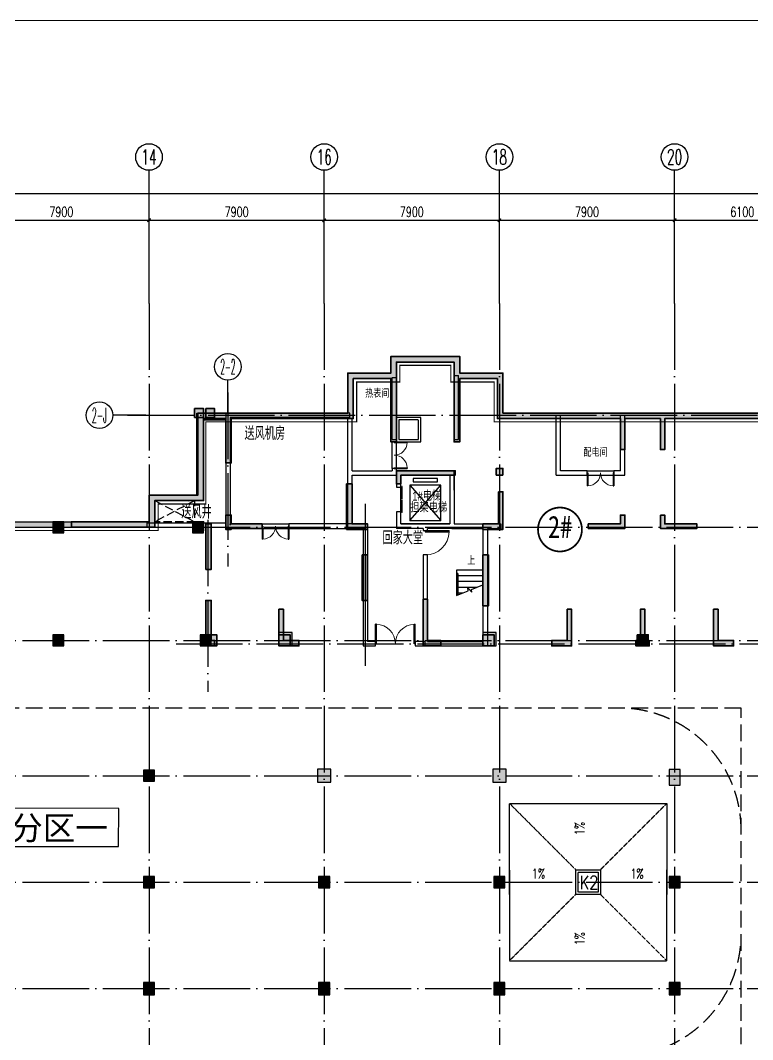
# Model space of a CAD drawing. Extents: x 290727 to 13733020, y 1731457 to 3643100.
# Drawn here: x 553212 to 586229, y 1834724 to 1880676 of the extents above; entities that cross this region are included whole.
import ezdxf
from ezdxf.enums import TextEntityAlignment as Align

# ---------------------------------------------------------------- set-up
doc = ezdxf.new("R2010")
doc.units = 0
doc.header["$LTSCALE"] = 10
for name, pattern in [('ACAD_ISO05W100', [33, 24, -3, 0, -3, 0, -3]), ('DASH', [0.35, 0.25, -0.1]), ('DOTE', [2.42, 2, -0.2, 0.02, -0.2])]:
    doc.linetypes.add(name, pattern=pattern)
doc.layers.get('0').update_dxf_attribs({"linetype": 'CONTINUOUS'})
for name, color, linetype in [('-A-车行道路', 8, 'CONTINUOUS'), ('A-FUR-空调', 181, 'CONTINUOUS'), ('AXIS', 3, 'CONTINUOUS'), ('AXIS_TEXT', 7, 'CONTINUOUS'), ('COLUMN', 9, 'CONTINUOUS'), ('DIM_SYMB', 3, 'CONTINUOUS'), ('DOTE', 8, 'DOTE'), ('EVTR', 2, 'CONTINUOUS'), ('PUB_HATCH', 8, 'CONTINUOUS'), ('PUB_TEXT', 7, 'CONTINUOUS'), ('STAIR', 2, 'CONTINUOUS'), ('WALL', 255, 'CONTINUOUS'), ('WINDOW', 4, 'CONTINUOUS'), ('主楼楼号', 6, 'CONTINUOUS'), ('主楼轴线', 8, 'CONTINUOUS'), ('作业图', 4, 'CONTINUOUS'), ('房间名称', 7, 'CONTINUOUS'), ('文字', 4, 'CONTINUOUS'), ('防火分区示意线', 4, 'CONTINUOUS'), ('防火分区线', 7, 'CONTINUOUS'), ('防火分区面积', 7, 'CONTINUOUS'), ('集水坑', 181, 'DASH'), ('风井', 211, 'CONTINUOUS')]:
    doc.layers.add(name, color=color, linetype=linetype)
for name, color, linetype, lineweight in [('_0', 7, 'CONTINUOUS', 15), ('用地红线', 1, 'CONTINUOUS', 13), ('砼墙', 8, 'CONTINUOUS', 35)]:
    doc.layers.add(name, color=color, linetype=linetype, lineweight=lineweight)
doc.layers.add('DIM_MODI', color=6, linetype='CONTINUOUS', plot=False)
doc.layers.get('0').off()
doc.styles.add('-黑体', font='simhei.ttf')
doc.styles.add('_HZTXT', font='simplex.shx', dxfattribs={"width": 0.8, "bigfont": 'HZTXT.shx'})
doc.styles.add('_TCH_AXIS', font='COMPLEX', dxfattribs={"bigfont": 'GBCBIG'})
doc.styles.add('_TCH_DIM', font='SIMPLEX', dxfattribs={"bigfont": 'GBCBIG'})
doc.styles.add('_TCH_DIM_T3', font='SIMPLEX', dxfattribs={"width": 0.705882, "bigfont": 'GBCBIG'})
doc.styles.add('COMPLEX', font='COMPLEX')
doc.styles.add('HNSJY', font='HNSJY-07', dxfattribs={"width": 0.8, "bigfont": 'HNSJY-HZ'})
doc.styles.add('黑体', font='simhei.ttf', dxfattribs={"width": 0.7})
doc.dimstyles.new('_TCH_ARCH&&150', dxfattribs={"dimtxt": 446.25, "dimasz": 150, "dimexe": 375, "dimexo": 450, "dimgap": 150, "dimtad": 1, "dimdec": 0, "dimzin": 0, "dimdsep": 46, "dimtxsty": '_TCH_DIM_T3', "dimblk": 'ARCHTICK', "dimcen": 0.09, "dimclrt": 7, "dimazin": 2, "dimtfac": 1, "dimtdec": 0, "dimtix": 1, "dimtmove": 2, "dimatfit": 3, "dimfxl": 1, "dimtolj": 1, "dimtzin": 0, "dimarcsym": 0})

# ---------------------------------------------------------------- blocks, each defined once
blk = doc.blocks.new('_AXISO')
blk.add_circle((0, 0), 0.5)
at = {"layer": 'AXIS_TEXT', "style": 'COMPLEX', "width": 1.041667}
blk.add_attdef('A', text='', height=0.56, dxfattribs=at).set_placement((-0.25, -0.28), (0.25, -0.28), align=Align.FIT)
blk = doc.blocks.new('_ArchTick')
at = {"color": 0, "linetype": 'ByBlock', "const_width": 0.4}
blk.add_lwpolyline([(-0.5, -0.5), (0.5, 0.5)], dxfattribs=at)
blk = doc.blocks.new('*D135')
at = {"layer": 'AXIS', "color": 0, "linetype": 'Continuous', "lineweight": -2, "transparency": 16777216}
for p, q in [((16384, 127685), (16384, 132560)), ((235384, 127685), (235384, 132560)), ((16384, 132185), (235384, 132185))]:
    blk.add_line(p, q, dxfattribs=at)
at = {"layer": 'AXIS', "color": 0, "linetype": 'Continuous', "lineweight": -2, "transparency": 16777216, "xscale": 150, "yscale": 150, "zscale": 150, "rotation": 180}
blk.add_blockref('_ArchTick', (16384, 132185), dxfattribs=at)
at = {"layer": 'AXIS', "color": 0, "linetype": 'Continuous', "lineweight": -2, "transparency": 16777216, "xscale": 150, "yscale": 150, "zscale": 150}
blk.add_blockref('_ArchTick', (235384, 132185), dxfattribs=at)
at = {"layer": 'AXIS', "color": 7, "linetype": 'Continuous', "transparency": 16777216, "insert": (125884, 132559), "char_height": 446.2, "attachment_point": 5, "style": '_TCH_DIM_T3'}
blk.add_mtext('\\A1;219000', dxfattribs=at)
blk = doc.blocks.new('*D144')
at = {"layer": 'AXIS', "color": 0, "linetype": 'Continuous', "lineweight": -2, "transparency": 16777216}
for p, q in [((66184, 127685), (66184, 131360)), ((66184, 130985), (74084, 130985)), ((74084, 127685), (74084, 131360))]:
    blk.add_line(p, q, dxfattribs=at)
at = {"layer": 'AXIS', "color": 0, "linetype": 'Continuous', "lineweight": -2, "transparency": 16777216, "xscale": 150, "yscale": 150, "zscale": 150, "rotation": 180}
blk.add_blockref('_ArchTick', (66184, 130985), dxfattribs=at)
at = {"layer": 'AXIS', "color": 0, "linetype": 'Continuous', "lineweight": -2, "transparency": 16777216, "xscale": 150, "yscale": 150, "zscale": 150}
blk.add_blockref('_ArchTick', (74084, 130985), dxfattribs=at)
at = {"layer": 'AXIS', "color": 7, "linetype": 'Continuous', "transparency": 16777216, "insert": (70134, 131359), "char_height": 446.2, "attachment_point": 5, "style": '_TCH_DIM_T3'}
blk.add_mtext('\\A1;7900', dxfattribs=at)
blk = doc.blocks.new('*D145')
at = {"layer": 'AXIS', "color": 0, "linetype": 'Continuous', "lineweight": -2, "transparency": 16777216}
for p, q in [((74084, 127685), (74084, 131360)), ((74084, 130985), (81984, 130985)), ((81984, 127685), (81984, 131360))]:
    blk.add_line(p, q, dxfattribs=at)
at = {"layer": 'AXIS', "color": 0, "linetype": 'Continuous', "lineweight": -2, "transparency": 16777216, "xscale": 150, "yscale": 150, "zscale": 150, "rotation": 180}
blk.add_blockref('_ArchTick', (74084, 130985), dxfattribs=at)
at = {"layer": 'AXIS', "color": 0, "linetype": 'Continuous', "lineweight": -2, "transparency": 16777216, "xscale": 150, "yscale": 150, "zscale": 150}
blk.add_blockref('_ArchTick', (81984, 130985), dxfattribs=at)
at = {"layer": 'AXIS', "color": 7, "linetype": 'Continuous', "transparency": 16777216, "insert": (78034, 131359), "char_height": 446.2, "attachment_point": 5, "style": '_TCH_DIM_T3'}
blk.add_mtext('\\A1;7900', dxfattribs=at)
blk = doc.blocks.new('*D146')
at = {"layer": 'AXIS', "color": 0, "linetype": 'Continuous', "lineweight": -2, "transparency": 16777216}
for p, q in [((81984, 127685), (81984, 131360)), ((81984, 130985), (89884, 130985)), ((89884, 127685), (89884, 131360))]:
    blk.add_line(p, q, dxfattribs=at)
at = {"layer": 'AXIS', "color": 0, "linetype": 'Continuous', "lineweight": -2, "transparency": 16777216, "xscale": 150, "yscale": 150, "zscale": 150, "rotation": 180}
blk.add_blockref('_ArchTick', (81984, 130985), dxfattribs=at)
at = {"layer": 'AXIS', "color": 0, "linetype": 'Continuous', "lineweight": -2, "transparency": 16777216, "xscale": 150, "yscale": 150, "zscale": 150}
blk.add_blockref('_ArchTick', (89884, 130985), dxfattribs=at)
at = {"layer": 'AXIS', "color": 7, "linetype": 'Continuous', "transparency": 16777216, "insert": (85934, 131359), "char_height": 446.2, "attachment_point": 5, "style": '_TCH_DIM_T3'}
blk.add_mtext('\\A1;7900', dxfattribs=at)
blk = doc.blocks.new('*D147')
at = {"layer": 'AXIS', "color": 0, "linetype": 'Continuous', "lineweight": -2, "transparency": 16777216}
for p, q in [((89884, 127685), (89884, 131360)), ((89884, 130985), (97784, 130985)), ((97784, 127685), (97784, 131360))]:
    blk.add_line(p, q, dxfattribs=at)
at = {"layer": 'AXIS', "color": 0, "linetype": 'Continuous', "lineweight": -2, "transparency": 16777216, "xscale": 150, "yscale": 150, "zscale": 150, "rotation": 180}
blk.add_blockref('_ArchTick', (89884, 130985), dxfattribs=at)
at = {"layer": 'AXIS', "color": 0, "linetype": 'Continuous', "lineweight": -2, "transparency": 16777216, "xscale": 150, "yscale": 150, "zscale": 150}
blk.add_blockref('_ArchTick', (97784, 130985), dxfattribs=at)
at = {"layer": 'AXIS', "color": 7, "linetype": 'Continuous', "transparency": 16777216, "insert": (93834, 131359), "char_height": 446.2, "attachment_point": 5, "style": '_TCH_DIM_T3'}
blk.add_mtext('\\A1;7900', dxfattribs=at)
blk = doc.blocks.new('*D148')
at = {"layer": 'AXIS', "color": 0, "linetype": 'Continuous', "lineweight": -2, "transparency": 16777216}
for p, q in [((97784, 127685), (97784, 131360)), ((97784, 130985), (103884, 130985)), ((103884, 127685), (103884, 131360))]:
    blk.add_line(p, q, dxfattribs=at)
at = {"layer": 'AXIS', "color": 0, "linetype": 'Continuous', "lineweight": -2, "transparency": 16777216, "xscale": 150, "yscale": 150, "zscale": 150, "rotation": 180}
blk.add_blockref('_ArchTick', (97784, 130985), dxfattribs=at)
at = {"layer": 'AXIS', "color": 0, "linetype": 'Continuous', "lineweight": -2, "transparency": 16777216, "xscale": 150, "yscale": 150, "zscale": 150}
blk.add_blockref('_ArchTick', (103884, 130985), dxfattribs=at)
at = {"layer": 'AXIS', "color": 7, "linetype": 'Continuous', "transparency": 16777216, "insert": (100834, 131359), "char_height": 446.2, "attachment_point": 5, "style": '_TCH_DIM_T3'}
blk.add_mtext('\\A1;6100', dxfattribs=at)
blk = doc.blocks.new('A$C47EE32D5')
at = {"layer": '集水坑'}
for p, q in [((0, 7100), (3000, 4100)), ((4100, 4100), (7100, 7100)), ((0, 0), (3000, 3000)), ((4100, 3000), (7100, 0))]:
    blk.add_line(p, q, dxfattribs=at)
for points in [[(0, 3000), (0, 7100), (7100, 7100), (7100, 3000)], [(0, 4100), (0, 0), (7100, 0), (7100, 4100)]]:
    blk.add_lwpolyline(points, dxfattribs=at)
at = {"layer": '集水坑', "linetype": 'ByBlock'}
blk.add_lwpolyline([(3000, 4100), (4100, 4100), (4100, 3000), (3000, 3000)], close=True, dxfattribs=at)
at = {"layer": '集水坑', "linetype": 'DASH'}
blk.add_lwpolyline([(3100, 4000), (4000, 4000), (4000, 3100), (3100, 3100)], close=True, dxfattribs=at)
at = {"layer": 'PUB_TEXT', "style": '_TCH_DIM', "width": 0.705882}
for p in [(3392, 5669), (3392, 703)]:
    blk.add_text('1%%%', height=446.2, rotation=90, dxfattribs=at).set_placement(p)
for p in [(1012, 3708), (5456, 3708)]:
    blk.add_text('1%%%', height=446.2, dxfattribs=at).set_placement(p)
at = {"layer": '集水坑', "style": '_HZTXT', "width": 0.8}
blk.add_text('K2', height=600, dxfattribs=at).set_placement((3170, 3237))
blk = doc.blocks.new('$DorLib2D$00000001')
for p, q in [((0.45, 0.975), (0.5, 0.975)), ((0.45, 0), (0.45, 0.975)), ((0.5, 0), (0.5, 0.975)), ((0.5, 0), (0.45, 0))]:
    blk.add_line(p, q)
at = {"lineweight": 13}
blk.add_arc((0.475, 0), 0.975, 91.4693, 180, dxfattribs=at)
blk = doc.blocks.new('$DorLib2D$00000002')
for p, q in [((-0.5, 0), (-0.5, 0.4875)), ((-0.475, 0.4875), (-0.5, 0.4875)), ((-0.475, 0), (-0.475, 0.4875)), ((0.475, 0), (0.475, 0.4875)), ((0.475, 0.4875), (0.5, 0.4875)), ((0.5, 0), (0.5, 0.4875)), ((-0.5, 0), (-0.475, 0)), ((0.5, 0), (0.475, 0))]:
    blk.add_line(p, q)
at = {"lineweight": 13}
for centre, start, end in [((-0.4875, 0), 0, 88.53072), ((0.4875, 0), 91.46928, 180)]:
    blk.add_arc(centre, 0.4875, start, end, dxfattribs=at)
blk = doc.blocks.new('$DorLib2D$00000127')
at = {"color": 0, "linetype": 'Continuous'}
for p, q in [((-0.033, 0.795, -93.75), (-0.533, 0.795, -93.75)), ((-0.533, 0.795, -93.75), (-0.533, 0.69, -93.75)), ((-0.033, 0.69, -93.75), (-0.533, 0.69, -93.75)), ((0.5, 0.5, -93.75), (-0.5, 0.5, -93.75)), ((-0.033, 0.795, -93.75), (-0.033, 0.69, -93.75)), ((0.033, 0.795, -93.75), (0.033, 0.69, -93.75)), ((0.533, 0.795, -93.75), (0.033, 0.795, -93.75)), ((0.533, 0.69, -93.75), (0.033, 0.69, -93.75)), ((0.533, 0.795, -93.75), (0.533, 0.69, -93.75))]:
    blk.add_line(p, q, dxfattribs=at)
blk = doc.blocks.new('A$C26CF02E8')
at = {"layer": '用地红线', "color": 1, "linetype": 'ACAD_ISO05W100', "ltscale": 0.1}
blk.add_lwpolyline([(15026, 140864), (243102, 140866), (258103, 125865), (258104, 39), (205527, 36), (8170, 25), (26, 25), (26, 10201), (25, 125862)], close=True, dxfattribs=at)
at = {"layer": '风井', "linetype": 'DASH', "ltscale": 150}
for p, q in [((68722, 119214), (70522, 118264)), ((70522, 119213), (68722, 118264))]:
    blk.add_line(p, q, dxfattribs=at)
at = {"layer": '风井', "linetype": 'DASH', "ltscale": 150, "flags": 128}
blk.add_lwpolyline([(68722, 118264), (68722, 119214), (70522, 119213), (70522, 118264)], close=True, dxfattribs=at)
blk = doc.blocks.new('_FZH')
blk.add_lwpolyline([(-0.5, -0.5), (0.5, -0.5), (0.5, 0.5), (-0.5, 0.5)], close=True)
at = {"layer": 'PUB_HATCH'}
blk.add_solid([(-0.5, -0.5), (0.5, -0.5), (-0.5, 0.5), (0.5, 0.5)], dxfattribs=at)
blk = doc.blocks.new('A$C55C93FC2')
at = {"layer": 'AXIS', "linetype": 'Continuous'}
for p, q in [((74084.1, 127235.5), (74084.1, 133235.5)), ((81984.1, 127235.5), (81984.1, 133235.5)), ((89884.1, 127235.5), (89884.1, 133235.5)), ((97784.1, 127235.5), (97784.1, 133235.5))]:
    blk.add_line(p, q, dxfattribs=at)
at = {"layer": 'DOTE', "linetype": 'DOTE', "ltscale": 150}
for p, q in [((74084.1, 127235.5), (74084.1, 52513.6)), ((81984.1, 127235.5), (81984.1, 52513.6)), ((89884.1, 127235.5), (89884.1, 52513.6)), ((97784.1, 127235.5), (97784.1, 52513.6)), ((10299.5, 117142.4), (107472.3, 117142.4)), ((10299.5, 112042.4), (252290.8, 112042.4)), ((10299.5, 105942.4), (252290.8, 105942.4)), ((10299.5, 101142.4), (107472.3, 101142.4)), ((10299.5, 96342.4), (107472.3, 96342.4))]:
    blk.add_line(p, q, dxfattribs=at)
at = {"layer": 'AXIS', "linetype": 'Continuous'}
ref = blk.add_blockref('_AXISO', (74084.1, 133835.5), dxfattribs=dict(at, xscale=1200, yscale=1200, zscale=1200))
ref.add_attrib('A', '14', dxfattribs={"layer": 'AXIS_TEXT', "linetype": 'Continuous', "height": 678.82, "style": '_TCH_AXIS', "width": 0.677419}).set_placement((73744.7, 133496.1), (74423.5, 133496.1), align=Align.FIT)
ref = blk.add_blockref('_AXISO', (81984.1, 133835.5), dxfattribs=dict(at, xscale=1200, yscale=1200, zscale=1200))
ref.add_attrib('A', '16', dxfattribs={"layer": 'AXIS_TEXT', "linetype": 'Continuous', "height": 678.82, "style": '_TCH_AXIS', "width": 0.724138}).set_placement((81644.7, 133496.1), (82323.5, 133496.1), align=Align.FIT)
ref = blk.add_blockref('_AXISO', (89884.1, 133835.5), dxfattribs=dict(at, xscale=1200, yscale=1200, zscale=1200))
ref.add_attrib('A', '18', dxfattribs={"layer": 'AXIS_TEXT', "linetype": 'Continuous', "height": 678.82, "style": '_TCH_AXIS', "width": 0.724138}).set_placement((89544.7, 133496.1), (90223.5, 133496.1), align=Align.FIT)
ref = blk.add_blockref('_AXISO', (97784.1, 133835.5), dxfattribs=dict(at, xscale=1200, yscale=1200, zscale=1200))
ref.add_attrib('A', '20', dxfattribs={"layer": 'AXIS_TEXT', "linetype": 'Continuous', "height": 678.82, "style": '_TCH_AXIS', "width": 0.617647}).set_placement((97444.7, 133496.1), (98123.5, 133496.1), align=Align.FIT)
for p1, p2, distance, picture, middle in [((16384.1, 127235.5), (235384.4, 127235.5), 4950, '*D135', (125884.3, 132558.6)), ((66184.1, 127235.5), (74084.1, 127235.5), 3750, '*D144', (70134.1, 131358.6)), ((74084.1, 127235.5), (81984.1, 127235.5), 3750, '*D145', (78034.1, 131358.6)), ((81984.1, 127235.5), (89884.1, 127235.5), 3750, '*D146', (85934.1, 131358.6)), ((89884.1, 127235.5), (97784.1, 127235.5), 3750, '*D147', (93834.1, 131358.6)), ((97784.1, 127235.5), (103884.1, 127235.5), 3750, '*D148', (100834.1, 131358.6))]:
    dim = blk.add_aligned_dim(p1=p1, p2=p2, distance=distance, dimstyle='_TCH_ARCH&&150', dxfattribs=at)
    dim.commit()
    dim.dimension.update_dxf_attribs({"geometry": picture, "text_midpoint": middle})
blk = doc.blocks.new('车库建筑作业图')
at = {"layer": '_0'}
h = blk.add_hatch(color=8, dxfattribs=at)
h.dxf.hatch_style = 1
h.paths.add_polyline_path([(600970, 2238230), (595870, 2238230), (595870, 2238480), (597470, 2238480), (597470, 2239880), (597670, 2239880), (597670, 2238480), (600720, 2238480), (600720, 2243480), (599820, 2243480), (599820, 2243530), (598420, 2243530), (598420, 2243730), (599820, 2243730), (599820, 2248480), (594320, 2248480), (594320, 2250280), (592620, 2250280), (592620, 2247430), (592370, 2247430), (592370, 2251030), (589770, 2251030), (589770, 2247430), (589520, 2247430), (589520, 2250280), (587820, 2250280), (587820, 2248480), (582270, 2248480), (582270, 2247080), (582070, 2247080), (582070, 2248480), (580470, 2248480), (580470, 2247080), (580270, 2247080), (580270, 2248480), (574720, 2248480), (574720, 2250280), (573020, 2250280), (573020, 2247430), (572770, 2247430), (572770, 2251030), (570170, 2251030), (570170, 2247430), (569920, 2247430), (569920, 2250280), (568220, 2250280), (568220, 2248480), (562720, 2248480), (562720, 2246480), (562470, 2246480), (562470, 2248480), (561470, 2248480), (561470, 2244780), (559270, 2244780), (559270, 2243580), (555511, 2243580), (555511, 2243830), (559020, 2243830), (559020, 2245030), (561220, 2245030), (561220, 2248730), (567970, 2248730), (567970, 2250530), (569920, 2250530), (569920, 2251280), (573020, 2251280), (573020, 2250530), (574970, 2250530), (574970, 2248730), (587570, 2248730), (587570, 2250530), (589520, 2250530), (589520, 2251280), (592620, 2251280), (592620, 2250530), (594570, 2250530), (594570, 2248730), (600070, 2248730), (600070, 2243730), (600970, 2243730)])
h = blk.add_hatch(color=8, dxfattribs=at)
h.dxf.hatch_style = 1
h.paths.add_polyline_path([(561570, 2248930), (561570, 2248530), (561970, 2248530), (561970, 2248930)])
h.paths.add_polyline_path([(561070, 2248930), (561070, 2248530), (561470, 2248530), (561470, 2248930)])
h.paths.add_polyline_path([(562720, 2243530), (564120, 2243530), (564120, 2243730), (562720, 2243730), (562720, 2244130), (562470, 2244130), (562470, 2243480), (562720, 2243480)])
h.paths.add_polyline_path([(561570, 2241680), (561570, 2243730), (561820, 2243730), (561820, 2241680)])
h.paths.add_polyline_path([(561070, 2243830), (561070, 2243430), (561470, 2243430), (561470, 2243830)])
h.paths.add_polyline_path([(564870, 2239880), (565070, 2239880), (565070, 2238480), (565770, 2238480), (565770, 2238230), (564870, 2238230)])
h.paths.add_polyline_path([(561970, 2238230), (561570, 2238230), (561570, 2240280), (561820, 2240280), (561820, 2238480), (561970, 2238480)])
h.paths.add_polyline_path([(577870, 2239880), (578070, 2239880), (578070, 2238230), (577170, 2238230), (577170, 2238480), (577870, 2238480)])
h.paths.add_polyline_path([(574070, 2242330), (574320, 2242330), (574320, 2240030), (574070, 2240030)])
h.paths.add_polyline_path([(568620, 2242330), (568870, 2242330), (568870, 2240280), (568620, 2240280)])
h.paths.add_polyline_path([(570370, 2245530), (570170, 2245530), (570170, 2246130), (572820, 2246130), (572820, 2245930), (572570, 2245930), (572570, 2245930), (570370, 2245930)])
h.paths.add_polyline_path([(571370, 2240330), (571570, 2240330), (571570, 2238480), (572170, 2238480), (572170, 2238230), (571370, 2238230)])
h.paths.add_polyline_path([(567920, 2245530), (568170, 2245530), (568170, 2243730), (568870, 2243730), (568870, 2243480), (567920, 2243480)])
h.paths.add_polyline_path([(574770, 2245180), (574970, 2245180), (574970, 2243480), (574070, 2243480), (574070, 2243730), (574770, 2243730)])
h.paths.add_polyline_path([(578820, 2243530), (578820, 2243730), (580270, 2243730), (580270, 2244130), (580470, 2244130), (580470, 2243530)])
h.paths.add_polyline_path([(581570, 2238480), (581570, 2238230), (580970, 2238230), (580970, 2238480), (581170, 2238480), (581170, 2239880), (581370, 2239880), (581370, 2238480)])
h.paths.add_polyline_path([(584470, 2239880), (584670, 2239880), (584670, 2238480), (585368, 2238480), (585368, 2238230), (584470, 2238230)])
h.paths.add_polyline_path([(588220, 2242330), (588470, 2242330), (588470, 2240030), (588220, 2240030)])
h.paths.add_polyline_path([(582070, 2244130), (582270, 2244130), (582270, 2243730), (583720, 2243730), (583720, 2243530), (582070, 2243530)])
h.paths.add_polyline_path([(592370, 2245530), (592170, 2245530), (592170, 2245930), (589970, 2245930), (589970, 2245930), (589720, 2245930), (589720, 2246130), (592370, 2246130)])
h.paths.add_polyline_path([(590970, 2240330), (591170, 2240330), (591170, 2238230), (590370, 2238230), (590370, 2238480), (590970, 2238480)])
h.paths.add_polyline_path([(587570, 2245180), (587770, 2245180), (587770, 2243730), (588470, 2243730), (588470, 2243480), (587570, 2243480)])
h.paths.add_polyline_path([(587870, 2245930), (587870, 2246230), (587570, 2246230), (587570, 2245930)])
h.paths.add_polyline_path([(574970, 2245930), (574970, 2246230), (574670, 2246230), (574670, 2245930)])
h.paths.add_polyline_path([(593670, 2242330), (593920, 2242330), (593920, 2240280), (593670, 2240280)])
h.paths.add_polyline_path([(594370, 2245530), (594620, 2245530), (594620, 2243480), (593670, 2243480), (593670, 2243730), (594370, 2243730)])
h = blk.add_hatch(color=256, dxfattribs=at)
h.dxf.hatch_style = 1
h.paths.add_polyline_path([(561570, 2238730), (561570, 2238230), (562070, 2238230), (562070, 2238730)])
h.paths.add_polyline_path([(564870, 2238730), (564870, 2238230), (565370, 2238230), (565370, 2238730)])
h.paths.add_polyline_path([(574070, 2238730), (574070, 2238230), (574570, 2238230), (574570, 2238730)])
h.paths.add_polyline_path([(581020, 2238730), (581020, 2238230), (581520, 2238230), (581520, 2238730)])
h.paths.add_polyline_path([(587970, 2238730), (587970, 2238230), (588470, 2238230), (588470, 2238730)])
at = {"layer": 'PUB_HATCH', "linetype": 'Continuous'}
for points in [[(561470, 2248430), (561220, 2248730), (561220, 2245030), (561470, 2244780)], [(561220, 2248730), (561470, 2248430), (562470, 2248430), (562470, 2248730)], [(559020, 2243830), (559270, 2243580), (559270, 2244780), (559020, 2245030)], [(559020, 2245030), (559270, 2244780), (561470, 2244780), (561220, 2245030)], [(554670, 2243580), (554670, 2243830), (550120, 2243830), (549870, 2243580)], [(555170, 2243830), (555170, 2243580), (559270, 2243580), (559020, 2243830)]]:
    blk.add_hatch(color=256, dxfattribs=at).paths.add_polyline_path(points)
at = {"layer": '-A-车行道路', "linetype": 'DASH', "ltscale": 300}
for p, q in [((585712, 2235430), (527412, 2235430)), ((585712, 2187730), (585712, 2235430))]:
    blk.add_line(p, q, dxfattribs=at)
for points in [[(585712, 2229930, 0.414214), (580212, 2235430)], [(580212, 2219730, 0.414214), (585712, 2225230)]]:
    blk.add_lwpolyline(points, format="xyb", dxfattribs=at)
at = {"layer": 'A-FUR-空调'}
blk.add_lwpolyline([(570370, 2245930), (572570, 2245930), (572570, 2243730), (570370, 2243730)], close=True, dxfattribs=at)
at = {"layer": 'AXIS', "linetype": 'Continuous'}
for p, q in [((562570, 2248716), (562570, 2250216)), ((558876, 2248630), (557376, 2248630))]:
    blk.add_line(p, q, dxfattribs=at)
at = {"layer": 'DIM_MODI', "linetype": 'Continuous'}
for p, q in [((569920, 2250530), (569920, 2251280)), ((569920, 2251280), (573020, 2251280)), ((573020, 2251280), (573020, 2250530)), ((567970, 2248730), (567970, 2250530)), ((567970, 2250530), (569920, 2250530)), ((573020, 2250530), (574970, 2250530)), ((574970, 2250530), (574970, 2248730)), ((561170, 2245030), (561170, 2248730)), ((561170, 2248730), (567970, 2248730)), ((574970, 2248730), (587570, 2248730)), ((559020, 2243829), (559020, 2245030)), ((559020, 2245030), (561170, 2245030)), ((550120, 2243829), (559020, 2243829))]:
    blk.add_line(p, q, dxfattribs=at)
at = {"layer": 'DIM_SYMB'}
blk.add_lwpolyline([(573470, 2241780, 0, 0, 0), (573470, 2241170, 80, 0, 0), (573470, 2240870, 0, 0, 0)], format="xyseb", dxfattribs=at)
at = {"layer": 'DOTE', "linetype": 'Continuous', "ltscale": 150}
blk.add_line((568770, 2237330), (568770, 2244630), dxfattribs=at)
at = {"layer": 'EVTR'}
for p, q in [((570920, 2245780), (570920, 2245630)), ((572020, 2245780), (570920, 2245780)), ((572020, 2245630), (572020, 2245780)), ((570770, 2245480), (570770, 2243880)), ((572170, 2245480), (570770, 2245480)), ((570770, 2245480), (572170, 2243880)), ((570770, 2243880), (572170, 2245480)), ((570920, 2245630), (572020, 2245630)), ((572170, 2243880), (572170, 2245480)), ((570770, 2243880), (572170, 2243880))]:
    blk.add_line(p, q, dxfattribs=at)
at = {"layer": 'STAIR'}
for p, q in [((572870, 2241650), (572870, 2241490)), ((574070, 2241650), (572870, 2241650)), ((574070, 2241650), (574070, 2240979)), ((572870, 2241490), (572870, 2240500)), ((572870, 2241490), (572870, 2240500)), ((572930, 2241490), (572870, 2241490)), ((572930, 2241490), (572930, 2240524)), ((574070, 2241390), (572930, 2241390)), ((574070, 2241130), (572930, 2241130)), ((572870, 2240500), (573405, 2240714)), ((573795, 2240870), (572930, 2240870)), ((573145, 2240610), (572930, 2240610)), ((573405, 2240714), (573389, 2240848)), ((573389, 2240848), (573568, 2240647)), ((573553, 2240773), (574070, 2240979)), ((573568, 2240647), (573553, 2240773))]:
    blk.add_line(p, q, dxfattribs=at)
at = {"layer": 'WALL', "linetype": 'Continuous'}
for p, q in [((569970, 2247530), (569970, 2250330)), ((569970, 2250330), (570170, 2250330)), ((570170, 2247530), (570170, 2250330)), ((572770, 2247530), (572770, 2250426)), ((572770, 2250426), (572970, 2250426)), ((572970, 2247530), (572970, 2250426)), ((561220, 2248730), (561220, 2245030)), ((561220, 2248730), (562470, 2248730)), ((561470, 2248430), (561470, 2244780)), ((561470, 2248430), (562470, 2248430)), ((562470, 2248730), (562470, 2243780)), ((568070, 2248730), (562470, 2248730)), ((562670, 2248530), (562670, 2243680)), ((568070, 2248530), (562670, 2248530)), ((567970, 2246030), (567970, 2248480)), ((567970, 2248480), (568170, 2248480)), ((568070, 2248530), (568070, 2248730)), ((568170, 2246130), (568170, 2248480)), ((577370, 2245930), (577370, 2248630)), ((577370, 2248630), (577570, 2248630)), ((577570, 2246130), (577570, 2248630)), ((580270, 2246130), (580270, 2248630)), ((580270, 2248630), (580470, 2248630)), ((580470, 2245930), (580470, 2248630)), ((569970, 2247530), (570170, 2247530)), ((572770, 2247530), (572970, 2247530)), ((570170, 2247430), (569970, 2247430)), ((570170, 2246230), (569970, 2246230)), ((569970, 2246230), (569970, 2246130)), ((570170, 2246130), (570170, 2246230)), ((567970, 2243530), (567970, 2246030)), ((568170, 2243730), (568170, 2245930)), ((559020, 2243830), (559020, 2245030)), ((559020, 2245030), (561220, 2245030)), ((559270, 2243580), (559270, 2244780)), ((559270, 2244780), (561470, 2244780)), ((550120, 2243830), (554670, 2243830)), ((555170, 2243830), (559020, 2243830)), ((549870, 2243580), (554670, 2243580)), ((555170, 2243580), (559270, 2243580)), ((558920, 2243780), (562470, 2243780)), ((558920, 2243780), (558920, 2243580)), ((558920, 2243580), (562470, 2243580)), ((562470, 2243580), (562470, 2243530)), ((562470, 2243530), (564120, 2243530)), ((564120, 2243730), (562670, 2243730)), ((562670, 2243680), (562670, 2243730)), ((564120, 2243530), (564120, 2243730)), ((568870, 2243730), (565320, 2243730)), ((565320, 2243730), (565320, 2243530)), ((565320, 2243530), (568670, 2243530)), ((568670, 2243530), (568670, 2238230)), ((568870, 2243730), (568870, 2238430)), ((569220, 2238430), (568870, 2238430)), ((569220, 2238230), (569220, 2238430)), ((571470, 2238430), (571020, 2238430)), ((571020, 2238430), (571020, 2238230)), ((571470, 2238230), (571470, 2238430)), ((571570, 2238430), (574070, 2238430)), ((568670, 2238230), (569220, 2238230)), ((571020, 2238230), (571470, 2238230)), ((571570, 2238230), (574270, 2238230))]:
    blk.add_line(p, q, dxfattribs=at)
at = {"layer": 'WALL'}
for p, q in [((568170, 2246130), (569970, 2246130)), ((570170, 2246130), (570270, 2246130)), ((570270, 2246130), (572770, 2246130)), ((572770, 2245255), (572770, 2246130)), ((572770, 2246130), (572770, 2243730)), ((578770, 2246130), (577570, 2246130)), ((578770, 2245930), (578770, 2246130)), ((580270, 2246130), (579970, 2246130)), ((579970, 2246130), (579970, 2245930)), ((568170, 2245930), (570070, 2245930)), ((570070, 2245930), (570170, 2245930)), ((570170, 2245930), (570170, 2245380)), ((570370, 2245380), (570370, 2245930)), ((570370, 2245930), (572570, 2245930)), ((572570, 2245930), (572570, 2243730)), ((577370, 2245930), (578770, 2245930)), ((579970, 2245930), (580470, 2245930)), ((570170, 2245380), (570370, 2245380)), ((570370, 2244280), (570170, 2244280)), ((570170, 2244280), (570170, 2243530)), ((570370, 2243730), (570370, 2244280)), ((568770, 2243530), (567970, 2243530)), ((568770, 2243730), (568170, 2243730)), ((568770, 2243530), (568770, 2243730)), ((571370, 2243530), (570170, 2243530)), ((570370, 2243730), (572570, 2243730)), ((571470, 2243730), (570370, 2243730)), ((571370, 2243530), (571370, 2243430)), ((571370, 2243430), (571570, 2243430)), ((572570, 2243730), (571470, 2243730)), ((571570, 2243430), (571570, 2243530)), ((572670, 2243530), (571570, 2243530)), ((572670, 2243530), (574070, 2243530)), ((572770, 2243730), (574170, 2243730)), ((574070, 2243530), (574070, 2238430)), ((574170, 2243730), (574870, 2243730)), ((574270, 2243530), (574270, 2238230)), ((574270, 2243530), (574870, 2243530)), ((574870, 2243730), (574870, 2243530)), ((571570, 2242330), (571370, 2242330)), ((571370, 2242330), (571370, 2238330)), ((571370, 2242230), (571370, 2238330)), ((571570, 2238430), (571570, 2242330)), ((571370, 2238330), (571370, 2238230)), ((571570, 2238230), (571370, 2238230)), ((571570, 2238230), (571570, 2238230))]:
    blk.add_line(p, q, dxfattribs=at)
at = {"layer": 'WINDOW', "linetype": 'Continuous'}
for p, q in [((569970, 2246230), (569970, 2247430)), ((570170, 2246230), (570170, 2247430)), ((578770, 2246130), (579970, 2246130)), ((578770, 2245930), (579970, 2245930)), ((564120, 2243730), (565320, 2243730)), ((564120, 2243530), (565320, 2243530))]:
    blk.add_line(p, q, dxfattribs=at)
at = {"layer": '主楼楼号', "const_width": 79.2, "elevation": -3}
blk.add_lwpolyline([(576552, 2243478, 1), (578532, 2243478, 1)], format="xyb", close=True, dxfattribs=at)
at = {"layer": '主楼轴线', "linetype": 'DOTE', "ltscale": 150}
for p, q in [((562570, 2249650), (562570, 2241813)), ((558045, 2248630), (602351, 2248630)), ((561670, 2243919), (561670, 2236154)), ((560232, 2238330), (602253, 2238330))]:
    blk.add_line(p, q, dxfattribs=at)
at = {"layer": '用地红线', "color": 1, "linetype": 'ACAD_ISO05W100', "ltscale": 0.1}
blk.add_lwpolyline([(505574, 2266429), (733650, 2266431), (748651, 2251430), (748652, 2125604), (696075, 2125601), (498718, 2125590), (490574, 2125590), (490574, 2135766), (490573, 2251427)], close=True, dxfattribs=at)
at = {"layer": '砼墙'}
blk.add_lwpolyline([(587820, 2248480), (582270, 2248480), (582270, 2247080), (582070, 2247080), (582070, 2248480), (580470, 2248480), (580470, 2247080), (580270, 2247080), (580270, 2248480), (574720, 2248480), (574720, 2250280), (573020, 2250280), (573020, 2247430), (572770, 2247430), (572770, 2251030), (570170, 2251030), (570170, 2247430), (569920, 2247430), (569920, 2250280), (568220, 2250280), (568220, 2248480), (562720, 2248480), (562720, 2246480), (562470, 2246480), (562470, 2248480), (561470, 2248480), (561470, 2244780), (559270, 2244780), (559270, 2243580), (555511, 2243580), (555511, 2243830), (559020, 2243830), (559020, 2245030), (561220, 2245030), (561220, 2248730), (567970, 2248730), (567970, 2250530), (569920, 2250530), (569920, 2251280), (573020, 2251280), (573020, 2250530), (574970, 2250530), (574970, 2248730), (587570, 2248730)], dxfattribs=at)
at = {"layer": '砼墙', "color": 2}
for points in [[(561070, 2248930), (561070, 2248530), (561470, 2248530), (561470, 2248930)], [(561570, 2248930), (561570, 2248530), (561970, 2248530), (561970, 2248930)], [(574970, 2245930), (574970, 2246230), (574670, 2246230), (574670, 2245930)], [(561070, 2243830), (561070, 2243430), (561470, 2243430), (561470, 2243830)], [(561570, 2238730), (561570, 2238230), (562070, 2238230), (562070, 2238730)], [(564870, 2238730), (564870, 2238230), (565370, 2238230), (565370, 2238730)], [(574070, 2238730), (574070, 2238230), (574570, 2238230), (574570, 2238730)], [(581020, 2238730), (581020, 2238230), (581520, 2238230), (581520, 2238730)]]:
    blk.add_lwpolyline(points, close=True, dxfattribs=at)
at = {"layer": '砼墙'}
for points in [[(570370, 2245530), (570170, 2245530), (570170, 2246130), (572820, 2246130), (572820, 2245930), (572570, 2245930), (572570, 2245930), (570370, 2245930)], [(567920, 2245530), (568170, 2245530), (568170, 2243730), (568870, 2243730), (568870, 2243480), (567920, 2243480)], [(574770, 2245180), (574970, 2245180), (574970, 2243480), (574070, 2243480), (574070, 2243730), (574770, 2243730)], [(562720, 2243530), (564120, 2243530), (564120, 2243730), (562720, 2243730), (562720, 2244130), (562470, 2244130), (562470, 2243480), (562720, 2243480)], [(578820, 2243530), (578820, 2243730), (580270, 2243730), (580270, 2244130), (580470, 2244130), (580470, 2243530)], [(561570, 2241680), (561570, 2243730), (561820, 2243730), (561820, 2241680)], [(568620, 2242330), (568870, 2242330), (568870, 2240280), (568620, 2240280)], [(574070, 2242330), (574320, 2242330), (574320, 2240030), (574070, 2240030)], [(561970, 2238230), (561570, 2238230), (561570, 2240280), (561820, 2240280), (561820, 2238480), (561970, 2238480)], [(571370, 2240330), (571570, 2240330), (571570, 2238480), (572170, 2238480), (572170, 2238230), (571370, 2238230)], [(564870, 2239880), (565070, 2239880), (565070, 2238480), (565770, 2238480), (565770, 2238230), (564870, 2238230)], [(577870, 2239880), (578070, 2239880), (578070, 2238230), (577170, 2238230), (577170, 2238480), (577870, 2238480)], [(581570, 2238480), (581570, 2238230), (580970, 2238230), (580970, 2238480), (581170, 2238480), (581170, 2239880), (581370, 2239880), (581370, 2238480)], [(584470, 2239880), (584670, 2239880), (584670, 2238480), (585368, 2238480), (585368, 2238230), (584470, 2238230)]]:
    blk.add_lwpolyline(points, close=True, dxfattribs=at)
at = {"layer": '砼墙', "color": 8}
blk.add_lwpolyline([(582070, 2244130), (582270, 2244130), (582270, 2243730), (583720, 2243730), (583720, 2243530), (582070, 2243530)], close=True, dxfattribs=at)
at = {"layer": '防火分区示意线', "color": 5, "linetype": 'DASH', "ltscale": 300, "const_width": 50}
blk.add_lwpolyline([(549933, 2243429), (559426, 2243429), (559426, 2244629), (561576, 2244629), (561576, 2248330), (568376, 2248330), (568376, 2250130), (570326, 2250130), (570326, 2250880), (572626, 2250880), (572626, 2250130), (574576, 2250130), (574576, 2248330), (587976, 2248330)], dxfattribs=at)
at = {"layer": '防火分区线', "linetype": 'Continuous', "flags": 128}
blk.add_lwpolyline([(549870, 2243829), (559020, 2243829), (559020, 2245029), (561170, 2245029), (561170, 2248730), (567970, 2248730), (567970, 2250530), (569920, 2250530), (569920, 2251280), (573020, 2251280), (573020, 2250530), (574970, 2250530), (574970, 2248730), (587570, 2248730)], dxfattribs=at)
at = {"layer": '防火分区面积', "color": 3}
blk.add_lwpolyline([(557652, 2230904), (549720, 2230909), (549710, 2229190), (557641, 2229185)], close=True, dxfattribs=at)
at = {"layer": '集水坑', "linetype": 'ByBlock'}
blk.add_lwpolyline([(571270, 2248530), (570170, 2248530), (570170, 2247430), (571270, 2247430)], close=True, dxfattribs=at)
at = {"layer": '集水坑', "linetype": 'DASH'}
blk.add_lwpolyline([(571170, 2248430), (570270, 2248430), (570270, 2247530), (571170, 2247530)], close=True, dxfattribs=at)
blk.add_blockref('A$C47EE32D5', (575263, 2224030))
at = {"layer": 'AXIS', "linetype": 'Continuous'}
ref = blk.add_blockref('_AXISO', (562570, 2250816), dxfattribs=dict(at, xscale=1200, yscale=1200, zscale=1200))
ref.add_attrib('A', '2-2', dxfattribs={"layer": 'AXIS_TEXT', "linetype": 'Continuous', "height": 678.8, "style": '_TCH_AXIS', "width": 0.35}).set_placement((562231, 2250477), (562909, 2250477), align=Align.FIT)
ref = blk.add_blockref('_AXISO', (556776, 2248630), dxfattribs=dict(at, xscale=1200, yscale=1200, zscale=1200))
ref.add_attrib('A', '2-J', dxfattribs={"layer": 'AXIS_TEXT', "linetype": 'Continuous', "height": 678.8, "style": '_TCH_AXIS', "width": 0.368421}).set_placement((556437, 2248290), (557116, 2248290), align=Align.FIT)
at = {"layer": 'COLUMN', "linetype": 'Continuous'}
for p, xscale, yscale, zscale, rotation in [((554920, 2243580), 500, 500, 500, 270), ((561220, 2243579), 500, 500, 500, 270), ((565170, 2238529), 601.0365204415284, 600.540628953604, 600.540628953604, 270), ((574370, 2238529), 601.0365204415284, 600.565043016104, 600.565043016104, 270), ((554920, 2238479), 500, 500, 500, 270), ((561571, 2238480), 500, 500, 500, 270), ((581270, 2238479), 500, 500, 500, 270), ((559012, 2232380), 500, 500, 500, 270), ((566912, 2232380), 600.0621123705059, 599.9884038520977, 599.9884038520977, 270), ((574812, 2232380), 599.9999998966232, 599.9755865583429, 599.9755865583429, 269.9999999407138), ((582712, 2232305), 700, 499.9871820854023, 499.9871820854023, 270), ((559012, 2227580), 500, 500, 500, 270), ((566912, 2227580), 500, 500, 500, 270), ((574812, 2227580), 500, 500, 500, 270), ((582712, 2227580), 500, 500, 500, 270), ((559012, 2222780), 549.999999511987, 500.0000001899898, 500.0000001899898, 269.999999940721), ((566912, 2222780), 549.999999511987, 500.0000001899898, 500.0000001899898, 269.999999940721), ((574812, 2222780), 549.999999511987, 500.0000001899898, 500.0000001899898, 269.999999940721), ((582712, 2222780), 549.999999511987, 500.0000001899898, 500.0000001899898, 269.999999940721)]:
    blk.add_blockref('_FZH', p, dxfattribs=dict(at, xscale=xscale, yscale=yscale, zscale=zscale, rotation=rotation))
at = {"layer": 'WINDOW', "linetype": 'Continuous'}
for name, p, xscale, yscale, zscale, rotation in [('$DorLib2D$00000002', (570070, 2246830), 1200, 1200, -1200, 270.000001662605), ('$DorLib2D$00000002', (579370, 2246030), 1200, 1200, -1200, 179.9999999998527), ('$DorLib2D$00000002', (564720, 2243630), -1200, 1200, 1200, 179.999998497509), ('$DorLib2D$00000001', (571470, 2242880), -1100, 1100, -1100, 270), ('$DorLib2D$00000002', (570120, 2238330), -1800, 1800, -1800, 4.802476760165215e-09)]:
    blk.add_blockref(name, p, dxfattribs=dict(at, xscale=xscale, yscale=yscale, zscale=zscale, rotation=rotation))
at = {"layer": 'WINDOW', "xscale": 1100, "yscale": 200, "zscale": 1100, "rotation": 270}
blk.add_blockref('$DorLib2D$00000127', (570270, 2244830), dxfattribs=at)
at = {"layer": '文字', "linetype": 'Continuous'}
for name, p in [('A$C26CF02E8', (490548, 2125565)), ('A$C55C93FC2', (484928, 2126437))]:
    blk.add_blockref(name, p, dxfattribs=at)
at = {"layer": 'PUB_TEXT', "style": '_TCH_DIM'}
blk.add_text('上', height=357, dxfattribs=at).set_placement((573366, 2241885))
at = {"layer": '主楼楼号', "style": '黑体', "width": 0.8}
blk.add_text('2#', height=1000, dxfattribs=at).set_placement((577003, 2242796, -3), align=Align.BOTTOM_LEFT)
at = {"layer": '房间名称', "style": 'HNSJY', "width": 0.8}
for s, p in [('热表间', (568759, 2249422)), ('配电间', (578601, 2246767))]:
    blk.add_text(s, height=350, rotation=360, dxfattribs=at).set_placement(p)
for s, p in [('1#电梯', (570882, 2244781)), ('担架电梯', (570793, 2244254))]:
    blk.add_text(s, height=400, dxfattribs=at).set_placement(p)
at = {"layer": '文字', "linetype": 'Continuous', "style": 'HNSJY', "width": 0.8}
for s, p in [('送风机房', (563321, 2247514)), ('送风井', (560470, 2243974)), ('回家大堂', (569543, 2242802))]:
    blk.add_text(s, height=600, dxfattribs=at).set_placement(p)
at = {"layer": '防火分区面积', "style": '-黑体'}
blk.add_text('防火分区一', height=1075.4, rotation=0, dxfattribs=at).set_placement((549824, 2229483))

msp = doc.modelspace()

# ---------------------------------------------------------------- block references
at = {"layer": '作业图', "linetype": 'Continuous'}
msp.add_blockref('车库建筑作业图', (0, -385756), dxfattribs=at)

doc.saveas('drawing.dxf')
